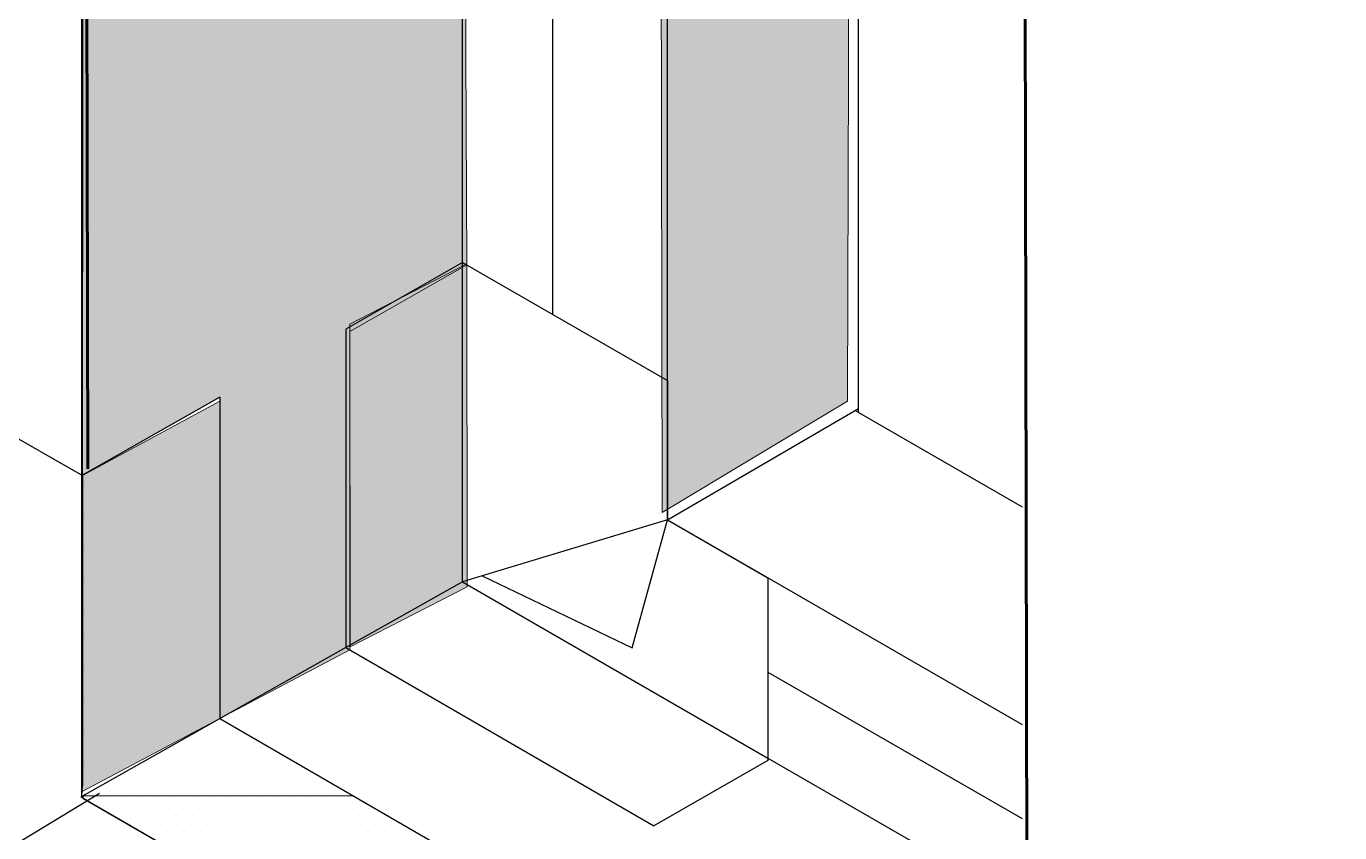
# Model space of a CAD drawing. Extents: x -1392 to 5791, y -3809 to 1722.
# Drawn here: x 1450 to 1565.5, y 1161.6 to 1232.4 of the extents above; entities that cross this region are included whole.
import ezdxf

# ---------------------------------------------------------------- set-up
doc = ezdxf.new("R2010")
doc.units = 0
doc.header["$MEASUREMENT"] = 0
doc.linetypes.add('AI-Linetype-26', pattern=[15, 9, -6])
for name, color, linetype, lineweight in [('.ATI-HATCH', 7, 'Continuous', 0), ('G-ANNO-TTLB', 7, 'Continuous', 0), ('Layer 12', 7, 'Continuous', 0), ('TYVEK', 7, 'Continuous', 0)]:
    doc.layers.add(name, color=color, linetype=linetype, lineweight=lineweight)

# ---------------------------------------------------------------- blocks, each defined once
blk = doc.blocks.new('Block_87')
at = {"layer": '.ATI-HATCH'}
for points, knots in [([(1481.75, 1123.32), (1481.75, 1123.32), (1510.52, 1106.68), (1510.52, 1106.68), (1510.52, 1106.68), (1536.59, 1091.6), (1536.59, 1091.6), (1545.19, 1086.63), (1556.2, 1089.57), (1561.18, 1098.17), (1562.76, 1100.91), (1563.6, 1104.02), (1563.6, 1107.18), (1563.6, 1107.18), (1563.6, 1140.61), (1563.6, 1140.61), (1563.6, 1140.61), (1537.54, 1155.53), (1537.54, 1155.53), (1537.54, 1155.53), (1537.54, 1155.52), (1537.54, 1155.52), (1537.54, 1155.52), (1537.54, 1116.84), (1537.54, 1116.84), (1537.54, 1116.84), (1510.52, 1132.47), (1510.52, 1132.47), (1510.52, 1132.47), (1454.78, 1164.71), (1454.78, 1164.71), (1454.78, 1164.71), (1454.87, 1164.76), (1454.87, 1164.76), (1454.87, 1164.76), (1454.87, 1192.98), (1454.87, 1192.98), (1454.87, 1192.98), (1432.47, 1205.82), (1432.47, 1205.82), (1432.47, 1205.82), (1432.47, 1162.21), (1432.47, 1162.21), (1432.47, 1155.79), (1435.9, 1149.85), (1441.46, 1146.63), (1441.46, 1146.63), (1481.75, 1123.32), (1481.75, 1123.32)], [0, 0, 0, 0, 1, 1, 1, 2, 2, 2, 3, 3, 3, 4, 4, 4, 5, 5, 5, 6, 6, 6, 7, 7, 7, 8, 8, 8, 9, 9, 9, 10, 10, 10, 11, 11, 11, 12, 12, 12, 13, 13, 13, 14, 14, 14, 15, 15, 15, 16, 16, 16, 16]), ([(1467, 1199.85), (1467, 1199.85), (1454.91, 1192.99), (1454.91, 1192.99), (1454.91, 1192.99), (1454.91, 1165.68), (1454.91, 1165.68), (1454.91, 1165.68), (1454.87, 1164.81), (1454.87, 1164.81), (1454.87, 1164.81), (1454.96, 1164.81), (1454.96, 1164.81), (1454.96, 1164.81), (1467, 1171.6), (1467, 1171.6), (1467, 1171.6), (1467, 1199.85), (1467, 1199.85)], [0, 0, 0, 0, 1, 1, 1, 2, 2, 2, 3, 3, 3, 4, 4, 4, 5, 5, 5, 6, 6, 6, 6]), ([(1467, 1171.6), (1467, 1171.6), (1454.96, 1164.81), (1454.96, 1164.81), (1454.96, 1164.81), (1478.72, 1164.81), (1478.72, 1164.81), (1478.72, 1164.81), (1467, 1171.6), (1467, 1171.6)], [0, 0, 0, 0, 1, 1, 1, 2, 2, 2, 3, 3, 3, 3]), ([(1510.52, 1132.47), (1510.52, 1132.47), (1537.49, 1116.87), (1537.49, 1116.87), (1537.49, 1116.87), (1537.49, 1118.82), (1537.49, 1118.82), (1537.49, 1118.82), (1537.54, 1130.79), (1537.54, 1130.79), (1537.54, 1130.79), (1478.72, 1164.81), (1478.72, 1164.81), (1478.72, 1164.81), (1454.96, 1164.81), (1454.96, 1164.81), (1454.96, 1164.81), (1454.96, 1164.61), (1454.96, 1164.61), (1454.96, 1164.61), (1510.52, 1132.47), (1510.52, 1132.47)], [0, 0, 0, 0, 1, 1, 1, 2, 2, 2, 3, 3, 3, 4, 4, 4, 5, 5, 5, 6, 6, 6, 7, 7, 7, 7])]:
    blk.add_open_spline(points, degree=3, knots=knots, dxfattribs=at)
at = {"layer": '.ATI-HATCH', "color": 8, "lineweight": 0, "true_color": 0x808080}
for points in [[(1465.19, 1198.77), (1465.19, 1198.77), (1465.19, 1198.77), (1465.19, 1198.77)], [(1466.54, 1198.77), (1466.54, 1198.77), (1466.54, 1198.77), (1466.54, 1198.77)], [(1463.17, 1197.42), (1463.17, 1197.42), (1463.17, 1197.42), (1463.17, 1197.42)], [(1464.52, 1197.42), (1464.52, 1197.42), (1464.52, 1197.42), (1464.52, 1197.42)], [(1465.87, 1197.42), (1465.87, 1197.42), (1465.87, 1197.42), (1465.87, 1197.42)], [(1461.14, 1196.07), (1461.14, 1196.07), (1461.14, 1196.07), (1461.14, 1196.07)], [(1462.49, 1196.07), (1462.49, 1196.07), (1462.49, 1196.07), (1462.49, 1196.07)], [(1463.84, 1196.07), (1463.84, 1196.07), (1463.84, 1196.07), (1463.84, 1196.07)], [(1465.19, 1196.07), (1465.19, 1196.07), (1465.19, 1196.07), (1465.19, 1196.07)], [(1466.54, 1196.07), (1466.54, 1196.07), (1466.54, 1196.07), (1466.54, 1196.07)], [(1451.02, 1194.72), (1451.02, 1194.72), (1451.02, 1194.72), (1451.02, 1194.72)], [(1459.12, 1194.72), (1459.12, 1194.72), (1459.12, 1194.72), (1459.12, 1194.72)], [(1460.47, 1194.72), (1460.47, 1194.72), (1460.47, 1194.72), (1460.47, 1194.72)], [(1461.82, 1194.72), (1461.82, 1194.72), (1461.82, 1194.72), (1461.82, 1194.72)], [(1463.17, 1194.72), (1463.17, 1194.72), (1463.17, 1194.72), (1463.17, 1194.72)], [(1464.52, 1194.72), (1464.52, 1194.72), (1464.52, 1194.72), (1464.52, 1194.72)], [(1465.87, 1194.72), (1465.87, 1194.72), (1465.87, 1194.72), (1465.87, 1194.72)], [(1450.34, 1193.37), (1450.34, 1193.37), (1450.34, 1193.37), (1450.34, 1193.37)], [(1451.69, 1193.37), (1451.69, 1193.37), (1451.69, 1193.37), (1451.69, 1193.37)], [(1453.04, 1193.37), (1453.04, 1193.37), (1453.04, 1193.37), (1453.04, 1193.37)], [(1455.74, 1193.37), (1455.74, 1193.37), (1455.74, 1193.37), (1455.74, 1193.37)], [(1457.09, 1193.37), (1457.09, 1193.37), (1457.09, 1193.37), (1457.09, 1193.37)], [(1458.44, 1193.37), (1458.44, 1193.37), (1458.44, 1193.37), (1458.44, 1193.37)], [(1459.79, 1193.37), (1459.79, 1193.37), (1459.79, 1193.37), (1459.79, 1193.37)], [(1461.14, 1193.37), (1461.14, 1193.37), (1461.14, 1193.37), (1461.14, 1193.37)], [(1462.49, 1193.37), (1462.49, 1193.37), (1462.49, 1193.37), (1462.49, 1193.37)], [(1463.84, 1193.37), (1463.84, 1193.37), (1463.84, 1193.37), (1463.84, 1193.37)], [(1465.19, 1193.37), (1465.19, 1193.37), (1465.19, 1193.37), (1465.19, 1193.37)], [(1466.54, 1193.37), (1466.54, 1193.37), (1466.54, 1193.37), (1466.54, 1193.37)], [(1451.02, 1192.02), (1451.02, 1192.02), (1451.02, 1192.02), (1451.02, 1192.02)], [(1452.37, 1192.02), (1452.37, 1192.02), (1452.37, 1192.02), (1452.37, 1192.02)], [(1453.72, 1192.02), (1453.72, 1192.02), (1453.72, 1192.02), (1453.72, 1192.02)], [(1455.07, 1192.02), (1455.07, 1192.02), (1455.07, 1192.02), (1455.07, 1192.02)], [(1456.42, 1192.02), (1456.42, 1192.02), (1456.42, 1192.02), (1456.42, 1192.02)], [(1457.77, 1192.02), (1457.77, 1192.02), (1457.77, 1192.02), (1457.77, 1192.02)], [(1459.12, 1192.02), (1459.12, 1192.02), (1459.12, 1192.02), (1459.12, 1192.02)], [(1460.47, 1192.02), (1460.47, 1192.02), (1460.47, 1192.02), (1460.47, 1192.02)], [(1461.82, 1192.02), (1461.82, 1192.02), (1461.82, 1192.02), (1461.82, 1192.02)], [(1463.17, 1192.02), (1463.17, 1192.02), (1463.17, 1192.02), (1463.17, 1192.02)], [(1464.52, 1192.02), (1464.52, 1192.02), (1464.52, 1192.02), (1464.52, 1192.02)], [(1465.87, 1192.02), (1465.87, 1192.02), (1465.87, 1192.02), (1465.87, 1192.02)], [(1450.34, 1190.67), (1450.34, 1190.67), (1450.34, 1190.67), (1450.34, 1190.67)], [(1451.69, 1190.67), (1451.69, 1190.67), (1451.69, 1190.67), (1451.69, 1190.67)], [(1453.04, 1190.67), (1453.04, 1190.67), (1453.04, 1190.67), (1453.04, 1190.67)], [(1454.39, 1190.67), (1454.39, 1190.67), (1454.39, 1190.67), (1454.39, 1190.67)], [(1455.74, 1190.67), (1455.74, 1190.67), (1455.74, 1190.67), (1455.74, 1190.67)], [(1457.09, 1190.67), (1457.09, 1190.67), (1457.09, 1190.67), (1457.09, 1190.67)], [(1458.44, 1190.67), (1458.44, 1190.67), (1458.44, 1190.67), (1458.44, 1190.67)], [(1459.79, 1190.67), (1459.79, 1190.67), (1459.79, 1190.67), (1459.79, 1190.67)], [(1461.14, 1190.67), (1461.14, 1190.67), (1461.14, 1190.67), (1461.14, 1190.67)], [(1462.49, 1190.67), (1462.49, 1190.67), (1462.49, 1190.67), (1462.49, 1190.67)], [(1463.84, 1190.67), (1463.84, 1190.67), (1463.84, 1190.67), (1463.84, 1190.67)], [(1465.19, 1190.67), (1465.19, 1190.67), (1465.19, 1190.67), (1465.19, 1190.67)], [(1466.54, 1190.67), (1466.54, 1190.67), (1466.54, 1190.67), (1466.54, 1190.67)], [(1451.02, 1189.32), (1451.02, 1189.32), (1451.02, 1189.32), (1451.02, 1189.32)], [(1452.37, 1189.32), (1452.37, 1189.32), (1452.37, 1189.32), (1452.37, 1189.32)], [(1453.72, 1189.32), (1453.72, 1189.32), (1453.72, 1189.32), (1453.72, 1189.32)], [(1455.07, 1189.32), (1455.07, 1189.32), (1455.07, 1189.32), (1455.07, 1189.32)], [(1456.42, 1189.32), (1456.42, 1189.32), (1456.42, 1189.32), (1456.42, 1189.32)], [(1457.77, 1189.32), (1457.77, 1189.32), (1457.77, 1189.32), (1457.77, 1189.32)], [(1459.12, 1189.32), (1459.12, 1189.32), (1459.12, 1189.32), (1459.12, 1189.32)], [(1460.47, 1189.32), (1460.47, 1189.32), (1460.47, 1189.32), (1460.47, 1189.32)], [(1461.82, 1189.32), (1461.82, 1189.32), (1461.82, 1189.32), (1461.82, 1189.32)], [(1463.17, 1189.32), (1463.17, 1189.32), (1463.17, 1189.32), (1463.17, 1189.32)], [(1464.52, 1189.32), (1464.52, 1189.32), (1464.52, 1189.32), (1464.52, 1189.32)], [(1465.87, 1189.32), (1465.87, 1189.32), (1465.87, 1189.32), (1465.87, 1189.32)], [(1450.34, 1187.97), (1450.34, 1187.97), (1450.34, 1187.97), (1450.34, 1187.97)], [(1451.69, 1187.97), (1451.69, 1187.97), (1451.69, 1187.97), (1451.69, 1187.97)], [(1453.04, 1187.97), (1453.04, 1187.97), (1453.04, 1187.97), (1453.04, 1187.97)], [(1454.39, 1187.97), (1454.39, 1187.97), (1454.39, 1187.97), (1454.39, 1187.97)], [(1455.74, 1187.97), (1455.74, 1187.97), (1455.74, 1187.97), (1455.74, 1187.97)], [(1457.09, 1187.97), (1457.09, 1187.97), (1457.09, 1187.97), (1457.09, 1187.97)], [(1458.44, 1187.97), (1458.44, 1187.97), (1458.44, 1187.97), (1458.44, 1187.97)], [(1459.79, 1187.97), (1459.79, 1187.97), (1459.79, 1187.97), (1459.79, 1187.97)], [(1461.14, 1187.97), (1461.14, 1187.97), (1461.14, 1187.97), (1461.14, 1187.97)], [(1462.49, 1187.97), (1462.49, 1187.97), (1462.49, 1187.97), (1462.49, 1187.97)], [(1463.84, 1187.97), (1463.84, 1187.97), (1463.84, 1187.97), (1463.84, 1187.97)], [(1465.19, 1187.97), (1465.19, 1187.97), (1465.19, 1187.97), (1465.19, 1187.97)], [(1466.54, 1187.97), (1466.54, 1187.97), (1466.54, 1187.97), (1466.54, 1187.97)], [(1451.02, 1186.62), (1451.02, 1186.62), (1451.02, 1186.62), (1451.02, 1186.62)], [(1452.37, 1186.62), (1452.37, 1186.62), (1452.37, 1186.62), (1452.37, 1186.62)], [(1453.72, 1186.62), (1453.72, 1186.62), (1453.72, 1186.62), (1453.72, 1186.62)], [(1455.07, 1186.62), (1455.07, 1186.62), (1455.07, 1186.62), (1455.07, 1186.62)], [(1456.42, 1186.62), (1456.42, 1186.62), (1456.42, 1186.62), (1456.42, 1186.62)], [(1457.77, 1186.62), (1457.77, 1186.62), (1457.77, 1186.62), (1457.77, 1186.62)], [(1459.12, 1186.62), (1459.12, 1186.62), (1459.12, 1186.62), (1459.12, 1186.62)], [(1460.47, 1186.62), (1460.47, 1186.62), (1460.47, 1186.62), (1460.47, 1186.62)], [(1461.82, 1186.62), (1461.82, 1186.62), (1461.82, 1186.62), (1461.82, 1186.62)], [(1463.17, 1186.62), (1463.17, 1186.62), (1463.17, 1186.62), (1463.17, 1186.62)], [(1464.52, 1186.62), (1464.52, 1186.62), (1464.52, 1186.62), (1464.52, 1186.62)], [(1465.87, 1186.62), (1465.87, 1186.62), (1465.87, 1186.62), (1465.87, 1186.62)], [(1450.34, 1185.27), (1450.34, 1185.27), (1450.34, 1185.27), (1450.34, 1185.27)], [(1451.69, 1185.27), (1451.69, 1185.27), (1451.69, 1185.27), (1451.69, 1185.27)], [(1453.04, 1185.27), (1453.04, 1185.27), (1453.04, 1185.27), (1453.04, 1185.27)], [(1454.39, 1185.27), (1454.39, 1185.27), (1454.39, 1185.27), (1454.39, 1185.27)], [(1455.74, 1185.27), (1455.74, 1185.27), (1455.74, 1185.27), (1455.74, 1185.27)], [(1457.09, 1185.27), (1457.09, 1185.27), (1457.09, 1185.27), (1457.09, 1185.27)], [(1458.44, 1185.27), (1458.44, 1185.27), (1458.44, 1185.27), (1458.44, 1185.27)], [(1459.79, 1185.27), (1459.79, 1185.27), (1459.79, 1185.27), (1459.79, 1185.27)], [(1461.14, 1185.27), (1461.14, 1185.27), (1461.14, 1185.27), (1461.14, 1185.27)], [(1462.49, 1185.27), (1462.49, 1185.27), (1462.49, 1185.27), (1462.49, 1185.27)], [(1463.84, 1185.27), (1463.84, 1185.27), (1463.84, 1185.27), (1463.84, 1185.27)], [(1465.19, 1185.27), (1465.19, 1185.27), (1465.19, 1185.27), (1465.19, 1185.27)], [(1466.54, 1185.27), (1466.54, 1185.27), (1466.54, 1185.27), (1466.54, 1185.27)], [(1451.02, 1183.92), (1451.02, 1183.92), (1451.02, 1183.92), (1451.02, 1183.92)], [(1452.37, 1183.92), (1452.37, 1183.92), (1452.37, 1183.92), (1452.37, 1183.92)], [(1453.72, 1183.92), (1453.72, 1183.92), (1453.72, 1183.92), (1453.72, 1183.92)], [(1455.07, 1183.92), (1455.07, 1183.92), (1455.07, 1183.92), (1455.07, 1183.92)], [(1456.42, 1183.92), (1456.42, 1183.92), (1456.42, 1183.92), (1456.42, 1183.92)], [(1457.77, 1183.92), (1457.77, 1183.92), (1457.77, 1183.92), (1457.77, 1183.92)], [(1459.12, 1183.92), (1459.12, 1183.92), (1459.12, 1183.92), (1459.12, 1183.92)], [(1460.47, 1183.92), (1460.47, 1183.92), (1460.47, 1183.92), (1460.47, 1183.92)], [(1461.82, 1183.92), (1461.82, 1183.92), (1461.82, 1183.92), (1461.82, 1183.92)], [(1463.17, 1183.92), (1463.17, 1183.92), (1463.17, 1183.92), (1463.17, 1183.92)], [(1464.52, 1183.92), (1464.52, 1183.92), (1464.52, 1183.92), (1464.52, 1183.92)], [(1465.87, 1183.92), (1465.87, 1183.92), (1465.87, 1183.92), (1465.87, 1183.92)], [(1450.34, 1182.57), (1450.34, 1182.57), (1450.34, 1182.57), (1450.34, 1182.57)], [(1451.69, 1182.57), (1451.69, 1182.57), (1451.69, 1182.57), (1451.69, 1182.57)], [(1453.04, 1182.57), (1453.04, 1182.57), (1453.04, 1182.57), (1453.04, 1182.57)], [(1454.39, 1182.57), (1454.39, 1182.57), (1454.39, 1182.57), (1454.39, 1182.57)], [(1455.74, 1182.57), (1455.74, 1182.57), (1455.74, 1182.57), (1455.74, 1182.57)], [(1457.09, 1182.57), (1457.09, 1182.57), (1457.09, 1182.57), (1457.09, 1182.57)], [(1458.44, 1182.57), (1458.44, 1182.57), (1458.44, 1182.57), (1458.44, 1182.57)], [(1459.79, 1182.57), (1459.79, 1182.57), (1459.79, 1182.57), (1459.79, 1182.57)], [(1461.14, 1182.57), (1461.14, 1182.57), (1461.14, 1182.57), (1461.14, 1182.57)], [(1462.49, 1182.57), (1462.49, 1182.57), (1462.49, 1182.57), (1462.49, 1182.57)], [(1463.84, 1182.57), (1463.84, 1182.57), (1463.84, 1182.57), (1463.84, 1182.57)], [(1465.19, 1182.57), (1465.19, 1182.57), (1465.19, 1182.57), (1465.19, 1182.57)], [(1466.54, 1182.57), (1466.54, 1182.57), (1466.54, 1182.57), (1466.54, 1182.57)], [(1451.02, 1181.22), (1451.02, 1181.22), (1451.02, 1181.22), (1451.02, 1181.22)], [(1452.37, 1181.22), (1452.37, 1181.22), (1452.37, 1181.22), (1452.37, 1181.22)], [(1453.72, 1181.22), (1453.72, 1181.22), (1453.72, 1181.22), (1453.72, 1181.22)], [(1455.07, 1181.22), (1455.07, 1181.22), (1455.07, 1181.22), (1455.07, 1181.22)], [(1456.42, 1181.22), (1456.42, 1181.22), (1456.42, 1181.22), (1456.42, 1181.22)], [(1457.77, 1181.22), (1457.77, 1181.22), (1457.77, 1181.22), (1457.77, 1181.22)], [(1459.12, 1181.22), (1459.12, 1181.22), (1459.12, 1181.22), (1459.12, 1181.22)], [(1460.47, 1181.22), (1460.47, 1181.22), (1460.47, 1181.22), (1460.47, 1181.22)], [(1461.82, 1181.22), (1461.82, 1181.22), (1461.82, 1181.22), (1461.82, 1181.22)], [(1463.17, 1181.22), (1463.17, 1181.22), (1463.17, 1181.22), (1463.17, 1181.22)], [(1464.52, 1181.22), (1464.52, 1181.22), (1464.52, 1181.22), (1464.52, 1181.22)], [(1465.87, 1181.22), (1465.87, 1181.22), (1465.87, 1181.22), (1465.87, 1181.22)], [(1450.34, 1179.87), (1450.34, 1179.87), (1450.34, 1179.87), (1450.34, 1179.87)], [(1451.69, 1179.87), (1451.69, 1179.87), (1451.69, 1179.87), (1451.69, 1179.87)], [(1453.04, 1179.87), (1453.04, 1179.87), (1453.04, 1179.87), (1453.04, 1179.87)], [(1454.39, 1179.87), (1454.39, 1179.87), (1454.39, 1179.87), (1454.39, 1179.87)], [(1455.74, 1179.87), (1455.74, 1179.87), (1455.74, 1179.87), (1455.74, 1179.87)], [(1457.09, 1179.87), (1457.09, 1179.87), (1457.09, 1179.87), (1457.09, 1179.87)], [(1458.44, 1179.87), (1458.44, 1179.87), (1458.44, 1179.87), (1458.44, 1179.87)], [(1459.79, 1179.87), (1459.79, 1179.87), (1459.79, 1179.87), (1459.79, 1179.87)], [(1461.14, 1179.87), (1461.14, 1179.87), (1461.14, 1179.87), (1461.14, 1179.87)], [(1462.49, 1179.87), (1462.49, 1179.87), (1462.49, 1179.87), (1462.49, 1179.87)], [(1463.84, 1179.87), (1463.84, 1179.87), (1463.84, 1179.87), (1463.84, 1179.87)], [(1465.19, 1179.87), (1465.19, 1179.87), (1465.19, 1179.87), (1465.19, 1179.87)], [(1466.54, 1179.87), (1466.54, 1179.87), (1466.54, 1179.87), (1466.54, 1179.87)], [(1451.02, 1178.52), (1451.02, 1178.52), (1451.02, 1178.52), (1451.02, 1178.52)], [(1452.37, 1178.52), (1452.37, 1178.52), (1452.37, 1178.52), (1452.37, 1178.52)], [(1453.72, 1178.52), (1453.72, 1178.52), (1453.72, 1178.52), (1453.72, 1178.52)], [(1455.07, 1178.52), (1455.07, 1178.52), (1455.07, 1178.52), (1455.07, 1178.52)], [(1456.42, 1178.52), (1456.42, 1178.52), (1456.42, 1178.52), (1456.42, 1178.52)], [(1457.77, 1178.52), (1457.77, 1178.52), (1457.77, 1178.52), (1457.77, 1178.52)], [(1459.12, 1178.52), (1459.12, 1178.52), (1459.12, 1178.52), (1459.12, 1178.52)], [(1460.47, 1178.52), (1460.47, 1178.52), (1460.47, 1178.52), (1460.47, 1178.52)], [(1461.82, 1178.52), (1461.82, 1178.52), (1461.82, 1178.52), (1461.82, 1178.52)], [(1463.17, 1178.52), (1463.17, 1178.52), (1463.17, 1178.52), (1463.17, 1178.52)], [(1464.52, 1178.52), (1464.52, 1178.52), (1464.52, 1178.52), (1464.52, 1178.52)], [(1465.87, 1178.52), (1465.87, 1178.52), (1465.87, 1178.52), (1465.87, 1178.52)], [(1450.34, 1177.17), (1450.34, 1177.17), (1450.34, 1177.17), (1450.34, 1177.17)], [(1451.69, 1177.17), (1451.69, 1177.17), (1451.69, 1177.17), (1451.69, 1177.17)], [(1453.04, 1177.17), (1453.04, 1177.17), (1453.04, 1177.17), (1453.04, 1177.17)], [(1454.39, 1177.17), (1454.39, 1177.17), (1454.39, 1177.17), (1454.39, 1177.17)], [(1455.74, 1177.17), (1455.74, 1177.17), (1455.74, 1177.17), (1455.74, 1177.17)], [(1457.09, 1177.17), (1457.09, 1177.17), (1457.09, 1177.17), (1457.09, 1177.17)], [(1458.44, 1177.17), (1458.44, 1177.17), (1458.44, 1177.17), (1458.44, 1177.17)], [(1459.79, 1177.17), (1459.79, 1177.17), (1459.79, 1177.17), (1459.79, 1177.17)], [(1461.14, 1177.17), (1461.14, 1177.17), (1461.14, 1177.17), (1461.14, 1177.17)], [(1462.49, 1177.17), (1462.49, 1177.17), (1462.49, 1177.17), (1462.49, 1177.17)], [(1463.84, 1177.17), (1463.84, 1177.17), (1463.84, 1177.17), (1463.84, 1177.17)], [(1465.19, 1177.17), (1465.19, 1177.17), (1465.19, 1177.17), (1465.19, 1177.17)], [(1466.54, 1177.17), (1466.54, 1177.17), (1466.54, 1177.17), (1466.54, 1177.17)], [(1451.02, 1175.82), (1451.02, 1175.82), (1451.02, 1175.82), (1451.02, 1175.82)], [(1452.37, 1175.82), (1452.37, 1175.82), (1452.37, 1175.82), (1452.37, 1175.82)], [(1453.72, 1175.82), (1453.72, 1175.82), (1453.72, 1175.82), (1453.72, 1175.82)], [(1455.07, 1175.82), (1455.07, 1175.82), (1455.07, 1175.82), (1455.07, 1175.82)], [(1456.42, 1175.82), (1456.42, 1175.82), (1456.42, 1175.82), (1456.42, 1175.82)], [(1457.77, 1175.82), (1457.77, 1175.82), (1457.77, 1175.82), (1457.77, 1175.82)], [(1459.12, 1175.82), (1459.12, 1175.82), (1459.12, 1175.82), (1459.12, 1175.82)], [(1460.47, 1175.82), (1460.47, 1175.82), (1460.47, 1175.82), (1460.47, 1175.82)], [(1461.82, 1175.82), (1461.82, 1175.82), (1461.82, 1175.82), (1461.82, 1175.82)], [(1463.17, 1175.82), (1463.17, 1175.82), (1463.17, 1175.82), (1463.17, 1175.82)], [(1464.52, 1175.82), (1464.52, 1175.82), (1464.52, 1175.82), (1464.52, 1175.82)], [(1465.87, 1175.82), (1465.87, 1175.82), (1465.87, 1175.82), (1465.87, 1175.82)], [(1450.34, 1174.47), (1450.34, 1174.47), (1450.34, 1174.47), (1450.34, 1174.47)], [(1451.69, 1174.47), (1451.69, 1174.47), (1451.69, 1174.47), (1451.69, 1174.47)], [(1453.04, 1174.47), (1453.04, 1174.47), (1453.04, 1174.47), (1453.04, 1174.47)], [(1454.39, 1174.47), (1454.39, 1174.47), (1454.39, 1174.47), (1454.39, 1174.47)], [(1455.74, 1174.47), (1455.74, 1174.47), (1455.74, 1174.47), (1455.74, 1174.47)], [(1457.09, 1174.47), (1457.09, 1174.47), (1457.09, 1174.47), (1457.09, 1174.47)], [(1458.44, 1174.47), (1458.44, 1174.47), (1458.44, 1174.47), (1458.44, 1174.47)], [(1459.79, 1174.47), (1459.79, 1174.47), (1459.79, 1174.47), (1459.79, 1174.47)], [(1461.14, 1174.47), (1461.14, 1174.47), (1461.14, 1174.47), (1461.14, 1174.47)], [(1462.49, 1174.47), (1462.49, 1174.47), (1462.49, 1174.47), (1462.49, 1174.47)], [(1463.84, 1174.47), (1463.84, 1174.47), (1463.84, 1174.47), (1463.84, 1174.47)], [(1465.19, 1174.47), (1465.19, 1174.47), (1465.19, 1174.47), (1465.19, 1174.47)], [(1466.54, 1174.47), (1466.54, 1174.47), (1466.54, 1174.47), (1466.54, 1174.47)], [(1451.02, 1173.12), (1451.02, 1173.12), (1451.02, 1173.12), (1451.02, 1173.12)], [(1452.37, 1173.12), (1452.37, 1173.12), (1452.37, 1173.12), (1452.37, 1173.12)], [(1453.72, 1173.12), (1453.72, 1173.12), (1453.72, 1173.12), (1453.72, 1173.12)], [(1455.07, 1173.12), (1455.07, 1173.12), (1455.07, 1173.12), (1455.07, 1173.12)], [(1456.42, 1173.12), (1456.42, 1173.12), (1456.42, 1173.12), (1456.42, 1173.12)], [(1457.77, 1173.12), (1457.77, 1173.12), (1457.77, 1173.12), (1457.77, 1173.12)], [(1459.12, 1173.12), (1459.12, 1173.12), (1459.12, 1173.12), (1459.12, 1173.12)], [(1460.47, 1173.12), (1460.47, 1173.12), (1460.47, 1173.12), (1460.47, 1173.12)], [(1461.82, 1173.12), (1461.82, 1173.12), (1461.82, 1173.12), (1461.82, 1173.12)], [(1463.17, 1173.12), (1463.17, 1173.12), (1463.17, 1173.12), (1463.17, 1173.12)], [(1464.52, 1173.12), (1464.52, 1173.12), (1464.52, 1173.12), (1464.52, 1173.12)], [(1465.87, 1173.12), (1465.87, 1173.12), (1465.87, 1173.12), (1465.87, 1173.12)], [(1450.34, 1171.77), (1450.34, 1171.77), (1450.34, 1171.77), (1450.34, 1171.77)], [(1451.69, 1171.77), (1451.69, 1171.77), (1451.69, 1171.77), (1451.69, 1171.77)], [(1453.04, 1171.77), (1453.04, 1171.77), (1453.04, 1171.77), (1453.04, 1171.77)], [(1454.39, 1171.77), (1454.39, 1171.77), (1454.39, 1171.77), (1454.39, 1171.77)], [(1455.74, 1171.77), (1455.74, 1171.77), (1455.74, 1171.77), (1455.74, 1171.77)], [(1457.09, 1171.77), (1457.09, 1171.77), (1457.09, 1171.77), (1457.09, 1171.77)], [(1458.44, 1171.77), (1458.44, 1171.77), (1458.44, 1171.77), (1458.44, 1171.77)], [(1459.79, 1171.77), (1459.79, 1171.77), (1459.79, 1171.77), (1459.79, 1171.77)], [(1461.14, 1171.77), (1461.14, 1171.77), (1461.14, 1171.77), (1461.14, 1171.77)], [(1462.49, 1171.77), (1462.49, 1171.77), (1462.49, 1171.77), (1462.49, 1171.77)], [(1463.84, 1171.77), (1463.84, 1171.77), (1463.84, 1171.77), (1463.84, 1171.77)], [(1465.19, 1171.77), (1465.19, 1171.77), (1465.19, 1171.77), (1465.19, 1171.77)], [(1466.54, 1171.77), (1466.54, 1171.77), (1466.54, 1171.77), (1466.54, 1171.77)], [(1451.02, 1170.42), (1451.02, 1170.42), (1451.02, 1170.42), (1451.02, 1170.42)], [(1452.37, 1170.42), (1452.37, 1170.42), (1452.37, 1170.42), (1452.37, 1170.42)], [(1453.72, 1170.42), (1453.72, 1170.42), (1453.72, 1170.42), (1453.72, 1170.42)], [(1455.07, 1170.42), (1455.07, 1170.42), (1455.07, 1170.42), (1455.07, 1170.42)], [(1456.42, 1170.42), (1456.42, 1170.42), (1456.42, 1170.42), (1456.42, 1170.42)], [(1457.77, 1170.42), (1457.77, 1170.42), (1457.77, 1170.42), (1457.77, 1170.42)], [(1459.12, 1170.42), (1459.12, 1170.42), (1459.12, 1170.42), (1459.12, 1170.42)], [(1460.47, 1170.42), (1460.47, 1170.42), (1460.47, 1170.42), (1460.47, 1170.42)], [(1461.82, 1170.42), (1461.82, 1170.42), (1461.82, 1170.42), (1461.82, 1170.42)], [(1463.17, 1170.42), (1463.17, 1170.42), (1463.17, 1170.42), (1463.17, 1170.42)], [(1464.52, 1170.42), (1464.52, 1170.42), (1464.52, 1170.42), (1464.52, 1170.42)], [(1465.87, 1170.42), (1465.87, 1170.42), (1465.87, 1170.42), (1465.87, 1170.42)], [(1467.22, 1170.42), (1467.22, 1170.42), (1467.22, 1170.42), (1467.22, 1170.42)], [(1468.57, 1170.42), (1468.57, 1170.42), (1468.57, 1170.42), (1468.57, 1170.42)], [(1450.34, 1169.07), (1450.34, 1169.07), (1450.34, 1169.07), (1450.34, 1169.07)], [(1451.69, 1169.07), (1451.69, 1169.07), (1451.69, 1169.07), (1451.69, 1169.07)], [(1453.04, 1169.07), (1453.04, 1169.07), (1453.04, 1169.07), (1453.04, 1169.07)], [(1454.39, 1169.07), (1454.39, 1169.07), (1454.39, 1169.07), (1454.39, 1169.07)], [(1455.74, 1169.07), (1455.74, 1169.07), (1455.74, 1169.07), (1455.74, 1169.07)], [(1457.09, 1169.07), (1457.09, 1169.07), (1457.09, 1169.07), (1457.09, 1169.07)], [(1458.44, 1169.07), (1458.44, 1169.07), (1458.44, 1169.07), (1458.44, 1169.07)], [(1459.79, 1169.07), (1459.79, 1169.07), (1459.79, 1169.07), (1459.79, 1169.07)], [(1461.14, 1169.07), (1461.14, 1169.07), (1461.14, 1169.07), (1461.14, 1169.07)], [(1462.49, 1169.07), (1462.49, 1169.07), (1462.49, 1169.07), (1462.49, 1169.07)], [(1463.84, 1169.07), (1463.84, 1169.07), (1463.84, 1169.07), (1463.84, 1169.07)], [(1465.19, 1169.07), (1465.19, 1169.07), (1465.19, 1169.07), (1465.19, 1169.07)], [(1466.54, 1169.07), (1466.54, 1169.07), (1466.54, 1169.07), (1466.54, 1169.07)], [(1467.89, 1169.07), (1467.89, 1169.07), (1467.89, 1169.07), (1467.89, 1169.07)], [(1469.24, 1169.07), (1469.24, 1169.07), (1469.24, 1169.07), (1469.24, 1169.07)], [(1470.59, 1169.07), (1470.59, 1169.07), (1470.59, 1169.07), (1470.59, 1169.07)], [(1451.02, 1167.72), (1451.02, 1167.72), (1451.02, 1167.72), (1451.02, 1167.72)], [(1452.37, 1167.72), (1452.37, 1167.72), (1452.37, 1167.72), (1452.37, 1167.72)], [(1453.72, 1167.72), (1453.72, 1167.72), (1453.72, 1167.72), (1453.72, 1167.72)], [(1455.07, 1167.72), (1455.07, 1167.72), (1455.07, 1167.72), (1455.07, 1167.72)], [(1456.42, 1167.72), (1456.42, 1167.72), (1456.42, 1167.72), (1456.42, 1167.72)], [(1457.77, 1167.72), (1457.77, 1167.72), (1457.77, 1167.72), (1457.77, 1167.72)], [(1459.12, 1167.72), (1459.12, 1167.72), (1459.12, 1167.72), (1459.12, 1167.72)], [(1460.47, 1167.72), (1460.47, 1167.72), (1460.47, 1167.72), (1460.47, 1167.72)], [(1461.82, 1167.72), (1461.82, 1167.72), (1461.82, 1167.72), (1461.82, 1167.72)], [(1463.17, 1167.72), (1463.17, 1167.72), (1463.17, 1167.72), (1463.17, 1167.72)], [(1464.52, 1167.72), (1464.52, 1167.72), (1464.52, 1167.72), (1464.52, 1167.72)], [(1465.87, 1167.72), (1465.87, 1167.72), (1465.87, 1167.72), (1465.87, 1167.72)], [(1467.22, 1167.72), (1467.22, 1167.72), (1467.22, 1167.72), (1467.22, 1167.72)], [(1468.57, 1167.72), (1468.57, 1167.72), (1468.57, 1167.72), (1468.57, 1167.72)], [(1469.92, 1167.72), (1469.92, 1167.72), (1469.92, 1167.72), (1469.92, 1167.72)], [(1471.27, 1167.72), (1471.27, 1167.72), (1471.27, 1167.72), (1471.27, 1167.72)], [(1472.62, 1167.72), (1472.62, 1167.72), (1472.62, 1167.72), (1472.62, 1167.72)], [(1450.34, 1166.37), (1450.34, 1166.37), (1450.34, 1166.37), (1450.34, 1166.37)], [(1451.69, 1166.37), (1451.69, 1166.37), (1451.69, 1166.37), (1451.69, 1166.37)], [(1453.04, 1166.37), (1453.04, 1166.37), (1453.04, 1166.37), (1453.04, 1166.37)], [(1454.39, 1166.37), (1454.39, 1166.37), (1454.39, 1166.37), (1454.39, 1166.37)], [(1455.74, 1166.37), (1455.74, 1166.37), (1455.74, 1166.37), (1455.74, 1166.37)], [(1457.09, 1166.37), (1457.09, 1166.37), (1457.09, 1166.37), (1457.09, 1166.37)], [(1458.44, 1166.37), (1458.44, 1166.37), (1458.44, 1166.37), (1458.44, 1166.37)], [(1459.79, 1166.37), (1459.79, 1166.37), (1459.79, 1166.37), (1459.79, 1166.37)], [(1461.14, 1166.37), (1461.14, 1166.37), (1461.14, 1166.37), (1461.14, 1166.37)], [(1462.49, 1166.37), (1462.49, 1166.37), (1462.49, 1166.37), (1462.49, 1166.37)], [(1463.84, 1166.37), (1463.84, 1166.37), (1463.84, 1166.37), (1463.84, 1166.37)], [(1465.19, 1166.37), (1465.19, 1166.37), (1465.19, 1166.37), (1465.19, 1166.37)], [(1466.54, 1166.37), (1466.54, 1166.37), (1466.54, 1166.37), (1466.54, 1166.37)], [(1467.89, 1166.37), (1467.89, 1166.37), (1467.89, 1166.37), (1467.89, 1166.37)], [(1469.24, 1166.37), (1469.24, 1166.37), (1469.24, 1166.37), (1469.24, 1166.37)], [(1470.59, 1166.37), (1470.59, 1166.37), (1470.59, 1166.37), (1470.59, 1166.37)], [(1471.94, 1166.37), (1471.94, 1166.37), (1471.94, 1166.37), (1471.94, 1166.37)], [(1473.29, 1166.37), (1473.29, 1166.37), (1473.29, 1166.37), (1473.29, 1166.37)], [(1474.64, 1166.37), (1474.64, 1166.37), (1474.64, 1166.37), (1474.64, 1166.37)], [(1475.99, 1166.37), (1475.99, 1166.37), (1475.99, 1166.37), (1475.99, 1166.37)], [(1451.02, 1165.02), (1451.02, 1165.02), (1451.02, 1165.02), (1451.02, 1165.02)], [(1452.37, 1165.02), (1452.37, 1165.02), (1452.37, 1165.02), (1452.37, 1165.02)], [(1453.72, 1165.02), (1453.72, 1165.02), (1453.72, 1165.02), (1453.72, 1165.02)], [(1455.07, 1165.02), (1455.07, 1165.02), (1455.07, 1165.02), (1455.07, 1165.02)], [(1456.42, 1165.02), (1456.42, 1165.02), (1456.42, 1165.02), (1456.42, 1165.02)], [(1457.77, 1165.02), (1457.77, 1165.02), (1457.77, 1165.02), (1457.77, 1165.02)], [(1459.12, 1165.02), (1459.12, 1165.02), (1459.12, 1165.02), (1459.12, 1165.02)], [(1460.47, 1165.02), (1460.47, 1165.02), (1460.47, 1165.02), (1460.47, 1165.02)], [(1461.82, 1165.02), (1461.82, 1165.02), (1461.82, 1165.02), (1461.82, 1165.02)], [(1463.17, 1165.02), (1463.17, 1165.02), (1463.17, 1165.02), (1463.17, 1165.02)], [(1464.52, 1165.02), (1464.52, 1165.02), (1464.52, 1165.02), (1464.52, 1165.02)], [(1465.87, 1165.02), (1465.87, 1165.02), (1465.87, 1165.02), (1465.87, 1165.02)], [(1467.22, 1165.02), (1467.22, 1165.02), (1467.22, 1165.02), (1467.22, 1165.02)], [(1468.57, 1165.02), (1468.57, 1165.02), (1468.57, 1165.02), (1468.57, 1165.02)], [(1469.92, 1165.02), (1469.92, 1165.02), (1469.92, 1165.02), (1469.92, 1165.02)], [(1471.27, 1165.02), (1471.27, 1165.02), (1471.27, 1165.02), (1471.27, 1165.02)], [(1472.62, 1165.02), (1472.62, 1165.02), (1472.62, 1165.02), (1472.62, 1165.02)], [(1473.97, 1165.02), (1473.97, 1165.02), (1473.97, 1165.02), (1473.97, 1165.02)], [(1475.32, 1165.02), (1475.32, 1165.02), (1475.32, 1165.02), (1475.32, 1165.02)], [(1476.67, 1165.02), (1476.67, 1165.02), (1476.67, 1165.02), (1476.67, 1165.02)], [(1478.02, 1165.02), (1478.02, 1165.02), (1478.02, 1165.02), (1478.02, 1165.02)], [(1450.34, 1163.67), (1450.34, 1163.67), (1450.34, 1163.67), (1450.34, 1163.67)], [(1451.69, 1163.67), (1451.69, 1163.67), (1451.69, 1163.67), (1451.69, 1163.67)], [(1453.04, 1163.67), (1453.04, 1163.67), (1453.04, 1163.67), (1453.04, 1163.67)], [(1454.39, 1163.67), (1454.39, 1163.67), (1454.39, 1163.67), (1454.39, 1163.67)], [(1455.74, 1163.67), (1455.74, 1163.67), (1455.74, 1163.67), (1455.74, 1163.67)], [(1457.09, 1163.67), (1457.09, 1163.67), (1457.09, 1163.67), (1457.09, 1163.67)], [(1458.44, 1163.67), (1458.44, 1163.67), (1458.44, 1163.67), (1458.44, 1163.67)], [(1459.79, 1163.67), (1459.79, 1163.67), (1459.79, 1163.67), (1459.79, 1163.67)], [(1461.14, 1163.67), (1461.14, 1163.67), (1461.14, 1163.67), (1461.14, 1163.67)], [(1462.49, 1163.67), (1462.49, 1163.67), (1462.49, 1163.67), (1462.49, 1163.67)], [(1463.84, 1163.67), (1463.84, 1163.67), (1463.84, 1163.67), (1463.84, 1163.67)], [(1465.19, 1163.67), (1465.19, 1163.67), (1465.19, 1163.67), (1465.19, 1163.67)], [(1466.54, 1163.67), (1466.54, 1163.67), (1466.54, 1163.67), (1466.54, 1163.67)], [(1467.89, 1163.67), (1467.89, 1163.67), (1467.89, 1163.67), (1467.89, 1163.67)], [(1469.24, 1163.67), (1469.24, 1163.67), (1469.24, 1163.67), (1469.24, 1163.67)], [(1470.59, 1163.67), (1470.59, 1163.67), (1470.59, 1163.67), (1470.59, 1163.67)], [(1471.94, 1163.67), (1471.94, 1163.67), (1471.94, 1163.67), (1471.94, 1163.67)], [(1473.29, 1163.67), (1473.29, 1163.67), (1473.29, 1163.67), (1473.29, 1163.67)], [(1474.64, 1163.67), (1474.64, 1163.67), (1474.64, 1163.67), (1474.64, 1163.67)], [(1475.99, 1163.67), (1475.99, 1163.67), (1475.99, 1163.67), (1475.99, 1163.67)], [(1477.34, 1163.67), (1477.34, 1163.67), (1477.34, 1163.67), (1477.34, 1163.67)], [(1478.69, 1163.67), (1478.69, 1163.67), (1478.69, 1163.67), (1478.69, 1163.67)], [(1480.04, 1163.67), (1480.04, 1163.67), (1480.04, 1163.67), (1480.04, 1163.67)], [(1451.02, 1162.32), (1451.02, 1162.32), (1451.02, 1162.32), (1451.02, 1162.32)], [(1452.37, 1162.32), (1452.37, 1162.32), (1452.37, 1162.32), (1452.37, 1162.32)], [(1453.72, 1162.32), (1453.72, 1162.32), (1453.72, 1162.32), (1453.72, 1162.32)], [(1455.07, 1162.32), (1455.07, 1162.32), (1455.07, 1162.32), (1455.07, 1162.32)], [(1456.42, 1162.32), (1456.42, 1162.32), (1456.42, 1162.32), (1456.42, 1162.32)], [(1457.77, 1162.32), (1457.77, 1162.32), (1457.77, 1162.32), (1457.77, 1162.32)], [(1459.12, 1162.32), (1459.12, 1162.32), (1459.12, 1162.32), (1459.12, 1162.32)], [(1460.47, 1162.32), (1460.47, 1162.32), (1460.47, 1162.32), (1460.47, 1162.32)], [(1461.82, 1162.32), (1461.82, 1162.32), (1461.82, 1162.32), (1461.82, 1162.32)], [(1463.17, 1162.32), (1463.17, 1162.32), (1463.17, 1162.32), (1463.17, 1162.32)], [(1464.52, 1162.32), (1464.52, 1162.32), (1464.52, 1162.32), (1464.52, 1162.32)], [(1465.87, 1162.32), (1465.87, 1162.32), (1465.87, 1162.32), (1465.87, 1162.32)], [(1467.22, 1162.32), (1467.22, 1162.32), (1467.22, 1162.32), (1467.22, 1162.32)], [(1468.57, 1162.32), (1468.57, 1162.32), (1468.57, 1162.32), (1468.57, 1162.32)], [(1469.92, 1162.32), (1469.92, 1162.32), (1469.92, 1162.32), (1469.92, 1162.32)], [(1471.27, 1162.32), (1471.27, 1162.32), (1471.27, 1162.32), (1471.27, 1162.32)], [(1472.62, 1162.32), (1472.62, 1162.32), (1472.62, 1162.32), (1472.62, 1162.32)], [(1473.97, 1162.32), (1473.97, 1162.32), (1473.97, 1162.32), (1473.97, 1162.32)], [(1475.32, 1162.32), (1475.32, 1162.32), (1475.32, 1162.32), (1475.32, 1162.32)], [(1476.67, 1162.32), (1476.67, 1162.32), (1476.67, 1162.32), (1476.67, 1162.32)], [(1478.02, 1162.32), (1478.02, 1162.32), (1478.02, 1162.32), (1478.02, 1162.32)], [(1479.37, 1162.32), (1479.37, 1162.32), (1479.37, 1162.32), (1479.37, 1162.32)], [(1480.72, 1162.32), (1480.72, 1162.32), (1480.72, 1162.32), (1480.72, 1162.32)], [(1482.07, 1162.32), (1482.07, 1162.32), (1482.07, 1162.32), (1482.07, 1162.32)]]:
    blk.add_open_spline(points, degree=3, dxfattribs=at)

msp = doc.modelspace()

# ---------------------------------------------------------------- hatches: boundary and pattern name
at = {"layer": 'G-ANNO-TTLB', "true_color": 0xff00ff, "transparency": 33554687}
h = msp.add_hatch(color=6, dxfattribs=at)
edge = h.paths.add_edge_path()
edge.add_spline(control_points=[(1773.02, -796.5), (1773.02, -796.5), (-1156.5, -796.5), (-1156.5, -796.5), (-1156.5, -796.5), (-1156.5, 1660.5), (-1156.5, 1660.5), (-1156.5, 1660.5), (1773.02, 1660.5), (1773.02, 1660.5), (1773.02, 1660.5), (1773.02, -796.5), (1773.02, -796.5)], knot_values=[0, 0, 0, 0, 1, 1, 1, 2, 2, 2, 3, 3, 3, 4, 4, 4, 4], degree=3, periodic=0)
edge = h.paths.add_edge_path()
edge.add_spline(control_points=[(-1147.5, 1651.5), (-1147.5, 1651.5), (-1147.5, -787.5), (-1147.5, -787.5), (-1147.5, -787.5), (1764.02, -787.5), (1764.02, -787.5), (1764.02, -787.5), (1764.02, 1651.5), (1764.02, 1651.5), (1764.02, 1651.5), (-1147.5, 1651.5), (-1147.5, 1651.5)], knot_values=[0, 0, 0, 0, 1, 1, 1, 2, 2, 2, 3, 3, 3, 4, 4, 4, 4], degree=3, periodic=0)
edge.add_line((-1147.5, 1651.5), (-1147.5, 1651.5))
at = {"layer": 'Layer 12', "true_color": 0x808080, "transparency": 33554495}
h = msp.add_hatch(color=8, dxfattribs=at)
h.dxf.hatch_style = 2
h.paths.add_polyline_path([(1478.44, 1205.62), (1478.44, 1177.63), (1467, 1171.6), (1467, 1199.85), (1454.91, 1192.96), (1455.03, 1336), (1488.23, 1316.39), (1488.71, 1211.49)])
h = msp.add_hatch(color=8, dxfattribs=at)
h.dxf.hatch_style = 2
h.paths.add_polyline_path([(1522.19, 1199.51), (1505.9, 1189.7), (1505.69, 1306.09), (1522.48, 1296.62)])
at = {"layer": 'Layer 12', "true_color": 0x808080, "transparency": 33554457}
h = msp.add_hatch(color=8, dxfattribs=at)
h.dxf.hatch_style = 2
h.paths.add_polyline_path([(1488.75, 1183.18), (1478.47, 1177.89), (1478.44, 1206.28), (1488.71, 1211.57)])
h = msp.add_hatch(color=8, dxfattribs=at)
h.dxf.hatch_style = 2
h.paths.add_polyline_path([(1467, 1171.6), (1454.9, 1165.19), (1454.91, 1192.96), (1466.99, 1199.5)])

# ---------------------------------------------------------------- linework, layer by layer
at = {"layer": 'G-ANNO-TTLB'}
for points in [[(1773.02, -796.5), (1773.02, -796.5), (-1156.5, -796.5), (-1156.5, -796.5), (-1156.5, -796.5), (-1156.5, 1660.5), (-1156.5, 1660.5), (-1156.5, 1660.5), (1773.02, 1660.5), (1773.02, 1660.5), (1773.02, 1660.5), (1773.02, -796.5), (1773.02, -796.5)], [(-1147.5, 1651.5), (-1147.5, 1651.5), (-1147.5, -787.5), (-1147.5, -787.5), (-1147.5, -787.5), (1764.02, -787.5), (1764.02, -787.5), (1764.02, -787.5), (1764.02, 1651.5), (1764.02, 1651.5), (1764.02, 1651.5), (-1147.5, 1651.5), (-1147.5, 1651.5)]]:
    msp.add_open_spline(points, degree=3, knots=[0, 0, 0, 0, 1, 1, 1, 2, 2, 2, 3, 3, 3, 4, 4, 4, 4], dxfattribs=at)
at = {"layer": 'Layer 12'}
for points in [[(1478.44, 1205.62), (1478.44, 1177.63), (1467, 1171.6), (1467, 1199.85), (1454.91, 1192.96), (1455.03, 1336), (1488.23, 1316.39), (1488.71, 1211.49)], [(1522.19, 1199.51), (1505.9, 1189.7), (1505.69, 1306.09), (1522.48, 1296.62)], [(1488.75, 1183.18), (1478.47, 1177.89), (1478.44, 1206.28), (1488.71, 1211.57)], [(1467, 1171.6), (1454.9, 1165.19), (1454.91, 1192.96), (1466.99, 1199.5)]]:
    msp.add_lwpolyline(points, close=True, dxfattribs=at)
at = {"layer": 'TYVEK', "color": 18, "lineweight": 25, "true_color": 0x000000}
for p, q in [((1454.87, 1164.76), (1454.87, 1336.2)), ((1488.35, 1211.7), (1488.35, 1316.63)), ((1496.29, 1207.11), (1496.29, 1311.98)), ((1506.35, 1189.08), (1506.35, 1306.08)), ((1523.15, 1198.52), (1523.15, 1296.24)), ((1506.35, 1189.08), (1523.15, 1198.86)), ((1522.87, 1198.69), (1537.54, 1190.22)), ((1506.35, 1189.08), (1537.54, 1171.08)), ((1478.08, 1177.83), (1460.83, 1168.12)), ((1515.2, 1175.68), (1537.54, 1162.8)), ((1515.2, 1168.13), (1537.54, 1155.24))]:
    msp.add_line(p, q, dxfattribs=at)
at = {"layer": 'TYVEK', "color": 18, "lineweight": 60, "true_color": 0x000000}
for p, q in [((1455.4, 1193.55), (1455.06, 1335.69)), ((1537.98, 1155.24), (1537.73, 1287.29))]:
    msp.add_line(p, q, dxfattribs=at)
at = {"layer": 'TYVEK', "color": 4, "lineweight": 25, "true_color": 0x00ffff}
for p, q in [((1488.35, 1211.7), (1478.08, 1205.83)), ((1488.35, 1211.7), (1506.35, 1201.31)), ((1488.35, 1183.62), (1488.35, 1211.7)), ((1432.47, 1205.82), (1454.91, 1192.96)), ((1478.08, 1205.83), (1478.08, 1177.83)), ((1506.35, 1201.31), (1506.35, 1189.08)), ((1467, 1199.85), (1454.85, 1192.96)), ((1467, 1199.85), (1467, 1171.6)), ((1454.91, 1192.96), (1454.91, 1165.68)), ((1506.35, 1189.08), (1490.07, 1184.14)), ((1503.27, 1177.81), (1506.35, 1189.08)), ((1506.35, 1189.08), (1515.2, 1183.97)), ((1490.07, 1184.14), (1488.35, 1183.62)), ((1490.07, 1184.14), (1503.27, 1177.81)), ((1515.2, 1183.97), (1515.2, 1167.91)), ((1488.35, 1183.62), (1478.08, 1177.83)), ((1488.35, 1183.62), (1515.2, 1168.13)), ((1478.08, 1177.83), (1505.17, 1162.16)), ((1467, 1171.6), (1537.54, 1130.79)), ((1460.83, 1168.12), (1454.87, 1164.76)), ((1515.2, 1167.9), (1505.17, 1162.16)), ((1454.96, 1164.81), (1454.96, 1164.61)), ((1454.96, 1164.61), (1510.52, 1132.47))]:
    msp.add_line(p, q, dxfattribs=at)
at = {"layer": 'TYVEK', "color": 18, "linetype": 'AI-Linetype-26', "lineweight": 25, "true_color": 0x000000}
msp.add_line((1456.42, 1165.02), (1398.57, 1129.92), dxfattribs=at)

# ---------------------------------------------------------------- block references
at = {"layer": '.ATI-HATCH'}
msp.add_blockref('Block_87', (0, 0), dxfattribs=at)

doc.saveas('drawing.dxf')
